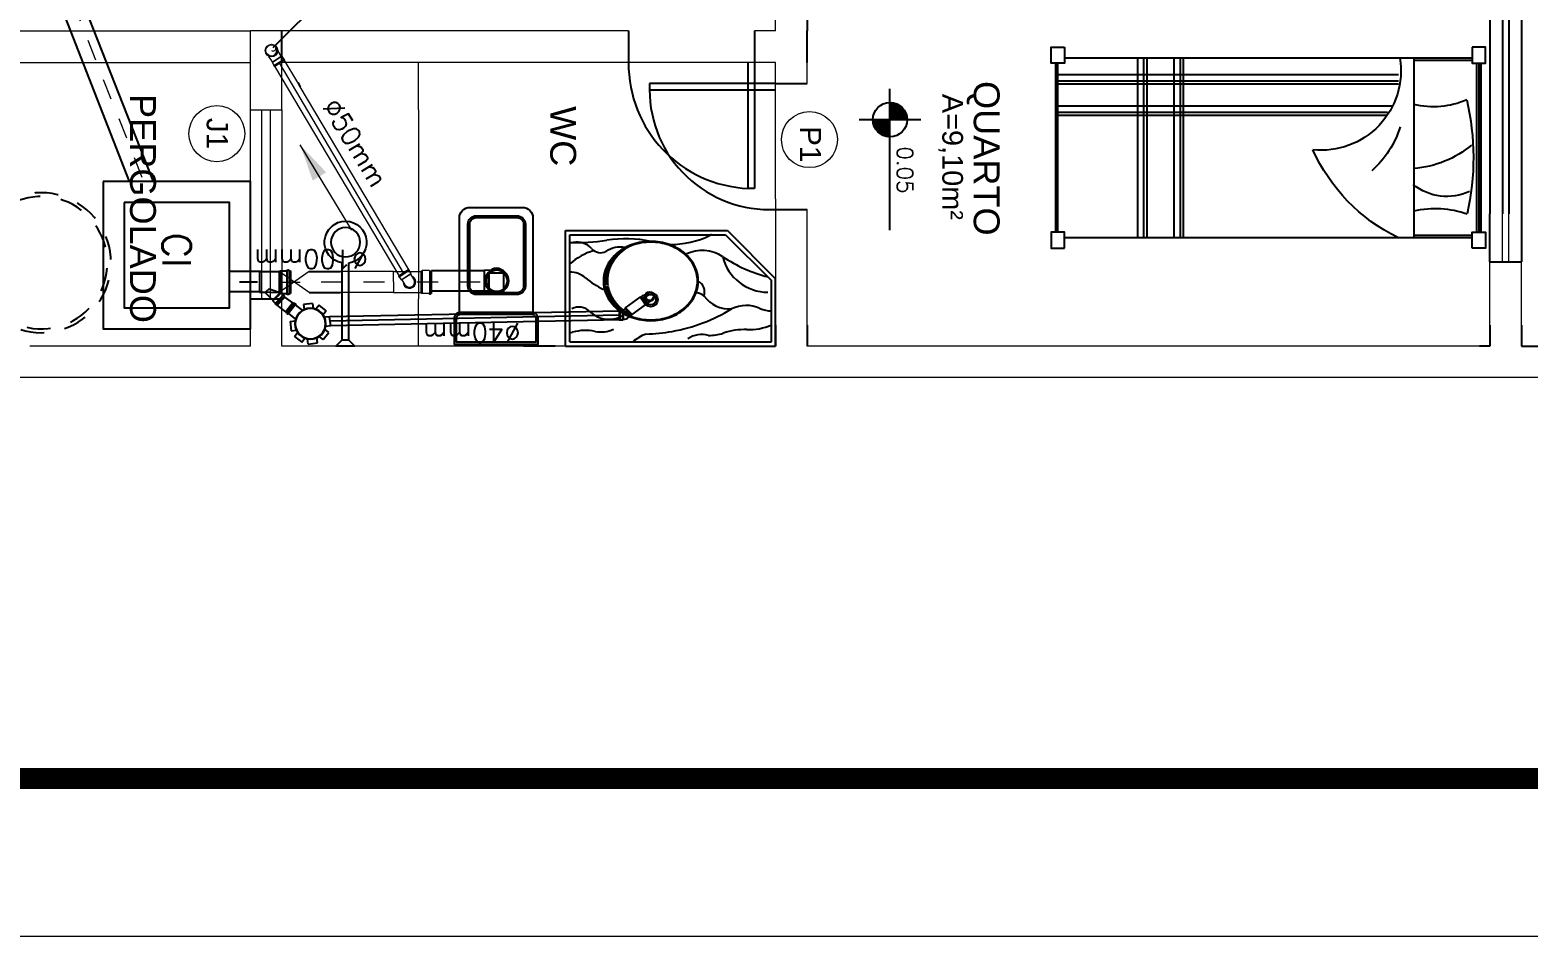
# Model space of a CAD drawing. Header units: millimetres. Extents: x 1345 to 2117, y 1214 to 1365.
# Drawn here: x 1951.92 to 1959.05, y 1251.49 to 1255.8 of the extents above; entities that cross this region are included whole.
import ezdxf
from ezdxf.enums import TextEntityAlignment as Align

# ---------------------------------------------------------------- set-up
doc = ezdxf.new("R2010")
doc.units = ezdxf.units.MM
doc.header["$LTSCALE"] = 0.5
doc.linetypes.add('HIDDEN', pattern=[0.375, 0.25, -0.125])
doc.linetypes.add('HIDDEN2', pattern=[0.1875, 0.125, -0.0625])
for name, color, linetype in [('02', 2, 'Continuous'), ('08', 8, 'Continuous'), ('CONEXAO_ESGOTO', 7, 'Continuous'), ('DETALHE_CONEXAO_EG', 3, 'Continuous'), ('DIVERSOS', 4, 'Continuous'), ('ESQUADRIA', 3, 'Continuous'), ('MOBIL-I', 251, 'Continuous'), ('parede', 2, 'Continuous'), ('PISO', 8, 'Continuous'), ('SIMBOLOS_SANITÁRIO', 4, 'Continuous'), ('TEXTO2', 3, 'Continuous'), ('TUBULAÇÃO_ESGOTO', 6, 'Continuous'), ('TXT_0', 7, 'Continuous')]:
    doc.layers.add(name, color=color, linetype=linetype)
doc.styles.add('ADITIVOCAD', font='ROMANS.shx')
doc.styles.add('ROMANS', font='romans', dxfattribs={"height": 0.1})
doc.styles.add('SANSSERIF', font='sas_____.pfb', dxfattribs={"height": 1})
doc.styles.get("Standard").update_dxf_attribs({"font": 'arial.ttf'})

# ---------------------------------------------------------------- blocks, each defined once
blk = doc.blocks.new('Adc_nivelpl')
h = blk.add_hatch()
h.set_pattern_fill('_U', color=256, scale=0.005, angle=45, style=0, double=1)
h.set_pattern_definition([(45, (-5.8772514, -3.5161936), (-0.003535534, 0.003535534), []), (135, (-5.8772514, -3.5161936), (-0.003535534, -0.003535534), [])])
h.paths.add_polyline_path([(0.1954, -0.0865, 0.414214), (0.0865, -0.1954), (0.1954, -0.1954)])
h.paths.add_polyline_path([(0.1954, -0.1954), (0.1954, -0.3043, 0.414214), (0.3043, -0.1954)])
for p, q in [((0.1954, 0), (0.1954, -0.3908)), ((0.8958, -0.1954), (0, -0.1954))]:
    blk.add_line(p, q)
blk.add_circle((0.1954, -0.1954), 0.1089)
at = {"flags": 8}
blk.add_attdef('NIVEL', (0.3642, -0.1501), '', height=0.1, dxfattribs=at)
blk = doc.blocks.new('CamaSolteiroP_20')
for p, q in [((-37.72, 0), (37.72, 0)), ((-40, -185.91), (-40, -4.09)), ((-39, -30), (-39, -4.09)), ((-37.72, -1), (37.72, -1)), ((-37.72, -2), (37.72, -2)), ((39, -4.09), (39, -30)), ((40, -4.09), (40, -185.91)), ((-40, -30), (40, -30)), ((37.72, -189), (-37.72, -189)), ((37.72, -190), (-37.72, -190))]:
    blk.add_line(p, q)
at = {"color": 8}
for p, q in [((18.56, -39.59), (18.56, -190)), ((28.36, -36.99), (28.36, -190)), ((29.75, -36.99), (29.75, -190)), ((32.55, -36.99), (32.55, -190)), ((14.37, -42.5), (14.37, -190)), ((15.77, -41.86), (15.77, -190)), ((40, -132.93), (-40, -132.93)), ((40, -134.33), (-40, -134.33)), ((40, -137.12), (-40, -137.12)), ((40, -149.24), (-40, -149.24)), ((40, -150.64), (-40, -150.64)), ((40, -153.43), (-40, -153.43))]:
    blk.add_line(p, q, dxfattribs=at)
for points in [[(-44.82, -4.09), (-37.72, -4.09), (-37.72, 1.9), (-44.82, 1.9)], [(44.82, -4.09), (37.72, -4.09), (37.72, 1.9), (44.82, 1.9)], [(-44.82, -185.91), (-37.72, -185.91), (-37.72, -191.9), (-44.82, -191.9)], [(44.82, -185.91), (37.72, -185.91), (37.72, -191.9), (44.82, -191.9)]]:
    blk.add_lwpolyline(points, close=True)
for centre, radius, start, end in [((-4.53, -117.97), 114.44, 76.90553, 102.62157), ((-69.4, -20.59), 42.35, 347.15613, 19.71749), ((54.91, -21.37), 36.66, 156.08622, 193.69625), ((31.92, -2.06), 80.08, 206.0885, 245.81296), ((34.46, -71.38), 35.55, 81.0342, 186.02657)]:
    blk.add_arc(centre, radius, start, end)
for centre, radius, start, end in [((2, -15.4), 23.74, 154.58537, 219.15542), ((35.51, -33.24), 44.85, 139.88355, 175.85278), ((21.8, -77.11), 42.73, 106.91454, 138.56438)]:
    blk.add_arc(centre, radius, start, end, dxfattribs=at)
blk = doc.blocks.new('ADC_CHUVEIRO')
for p, q in [((0, 0.045), (0, -0.045)), ((0.03, 0.015), (0, 0.045)), ((0.395, 0.015), (0.03, 0.015)), ((0.03, -0.015), (0.03, 0.015)), ((0, -0.045), (0.03, -0.015)), ((0.03, -0.015), (0.3953, -0.015))]:
    blk.add_line(p, q)
blk.add_circle((0.494, 0.0009), 0.07)
blk.add_arc((0.494, 0.0009), 0.1, 189.14559, 171.89103)
blk = doc.blocks.new('ADC_VASO_02')
blk.add_lwpolyline([(-0.175, 0.15), (-0.175, 0.6, -0.414214), (-0.125, 0.65), (0.125, 0.65, -0.414214), (0.175, 0.6), (0.175, 0.1496)], format="xyb")
for points in [[(0.1388, 0.2754, -0.414214), (0.0988, 0.2354), (-0.0948, 0.2354, -0.414214), (-0.1348, 0.2754), (-0.1348, 0.5704, -0.414214), (-0.0948, 0.6104), (0.0988, 0.6104, -0.414214), (0.1388, 0.5704)], [(0.1303, 0.2754, -0.414214), (0.0988, 0.2439), (-0.0948, 0.2439, -0.414214), (-0.1263, 0.2754), (-0.1263, 0.5704, -0.414214), (-0.0948, 0.6019), (0.0988, 0.6019, -0.414214), (0.1303, 0.5704)], [(-0.17, 0.15, 0.414214), (-0.2, 0.12), (-0.2, 0), (0.2, 0), (0.2, 0.12, 0.414214), (0.17, 0.15)], [(-0.17, 0.14, 0.414214), (-0.19, 0.12), (-0.19, 0.01), (0.19, 0.01), (0.19, 0.12, 0.414214), (0.17, 0.14)]]:
    blk.add_lwpolyline(points, format="xyb", close=True)
blk.add_lwpolyline([(0.0363, 0.2439), (0.0363, 0.3375), (-0.0344, 0.3375), (-0.0344, 0.2439)])
blk.add_arc((0.0009, 0.3215), 0.0388, 24.39508, 155.60492)
blk = doc.blocks.new('ADC_LAV_05')
for p, q in [((0, 0), (0, 0.55)), ((0, 0.55), (0.7704, 0.55)), ((0.02, 0.53), (0.7621, 0.53)), ((0.02, 0.02), (0.02, 0.53)), ((0.7621, 0.53), (0.98, 0.3123)), ((0.7704, 0.55), (1, 0.3206)), ((0.98, 0.02), (0.98, 0.3123)), ((1, 0), (1, 0.3206)), ((0, 0), (1, 0)), ((0.02, 0.02), (0.98, 0.02))]:
    blk.add_line(p, q)
for points in [[(0.4062, 0.1206, 0.083485), (0.4944, 0.1354, 0.090959), (0.566, 0.1759, 0.104004), (0.6157, 0.239, 0.115577), (0.6322, 0.3095, 0.115577), (0.6157, 0.38, 0.104004), (0.566, 0.443, 0.090959), (0.4944, 0.4835, 0.083485), (0.4062, 0.4983, 0.083485), (0.3179, 0.4835, 0.090959), (0.2463, 0.443, 0.104004), (0.1966, 0.38, 0.115577), (0.1801, 0.3095, 0.115577), (0.1966, 0.239, 0.104004), (0.2463, 0.1759, 0.090959), (0.3179, 0.1354, 0.083485)], [(0.4062, 0.1248, 0.083485), (0.493, 0.1394, 0.090959), (0.5633, 0.1791, 0.104004), (0.6119, 0.2408, 0.115577), (0.628, 0.3095, 0.115577), (0.6119, 0.3781, 0.104004), (0.5633, 0.4398, 0.090959), (0.493, 0.4795, 0.083485), (0.4062, 0.4941, 0.083485), (0.3193, 0.4795, 0.090959), (0.249, 0.4398, 0.104004), (0.2004, 0.3781, 0.115577), (0.1843, 0.3095, 0.115577), (0.2004, 0.2408, 0.104004), (0.249, 0.1791, 0.090959), (0.3193, 0.1394, 0.083485)]]:
    blk.add_lwpolyline(points, format="xyb", close=True)
for radius in [0.0339, 0.025]:
    blk.add_circle((0.4055, 0.2206), radius)
for centre, radius, start, end in [((0.0559, 1.3962), 0.9039, 267.72288, 278.96381), ((0.2875, -0.0718), 0.5823, 78.24015, 98.96381), ((0.4995, 0.9177), 0.4342, 269.32471, 295.89026), ((0.76, 0.3809), 0.1624, 113.36407, 115.89026), ((0.2201, 0.1636), 0.3026, 106.32429, 131.37916), ((0.0552, 0.402), 0.0926, 41.34869, 101.81412), ((0.1665, 0.4999), 0.0556, 221.34869, 297.43179), ((0.2605, 0.3465), 0.1245, 78.9955, 123.33328), ((0.6508, 0.2793), 0.1756, 56.19075, 116.29023), ((1.1381, 1.007), 0.7001, 236.19075, 255.53687), ((0.9639, 0.4778), 0.2217, 193.7216, 269.97147), ((0.0206, 0.2349), 0.1168, 49.93431, 90.27245), ((0.3586, 0.6369), 0.4085, 229.93431, 244.08525), ((0.5983, 0.255), 0.0641, 344.58687, 58.11348), ((0.6184, 0.1896), 0.0639, 49.26609, 86.83356), ((0.7799, 0.3241), 0.1475, 215.71748, 274.18945), ((0.0641, 0.1144), 0.0713, 44.77019, 118.18426), ((0.2056, 0.2549), 0.1281, 224.77019, 306.35818), ((0.363, 0.8774), 0.8206, 280.19218, 301.41073), ((0.8604, 0.032), 0.1609, 66.12599, 115.66265), ((0.9822, 0.3072), 0.1401, 246.12599, 269.11126), ((0.0957, -0.1456), 0.22, 78.10287, 106.38434), ((0.1688, 0.2014), 0.1346, 258.10287, 296.19936), ((0.8511, -0.2259), 0.3042, 87.88345, 109.2677), ((0.8722, 0.3475), 0.2696, 267.88345, 293.56148), ((-0.0155, 0.2328), 0.1744, 281.74996, 286.38434), ((0.4585, -0.1421), 0.2131, 111.00148, 130.47295), ((0.3613, 0.8866), 0.83, 271.43209, 280.19218), ((0.6495, -0.0622), 0.1173, 74.30788, 124.9939), ((0.688, 0.2406), 0.19, 267.94741, 289.2677)]:
    blk.add_arc(centre, radius, start, end)
for points in [[(0.2176, 0.4133), (0.2336, 0.4041), (0.231, 0.4287), (0.2403, 0.4137)], [(0.231, 0.4287), (0.2403, 0.4137), (0.2433, 0.4404), (0.2513, 0.4271)], [(0.2433, 0.4404), (0.2513, 0.4271), (0.2584, 0.4524), (0.2647, 0.4406)], [(0.2584, 0.4524), (0.2647, 0.4406), (0.2777, 0.465), (0.2797, 0.4531)], [(0.2777, 0.465), (0.2797, 0.4531), (0.2886, 0.471), (0.2899, 0.4611)], [(0.2886, 0.471), (0.2899, 0.4611), (0.3035, 0.4779), (0.2965, 0.4664)], [(0.3035, 0.4779), (0.2965, 0.4664), (0.3178, 0.4833), (0.3049, 0.4731)], [(0.1859, 0.352), (0.2075, 0.3406), (0.19, 0.3646), (0.2108, 0.3551)], [(0.19, 0.3646), (0.2108, 0.3551), (0.1966, 0.38), (0.2152, 0.3688)], [(0.1966, 0.38), (0.2152, 0.3688), (0.2049, 0.3949), (0.2213, 0.3828)], [(0.2049, 0.3949), (0.2213, 0.3828), (0.2176, 0.4133), (0.2336, 0.4041)], [(0.1801, 0.311), (0.2052, 0.3059), (0.1808, 0.324), (0.205, 0.3144)], [(0.1806, 0.2975), (0.2057, 0.2976), (0.1801, 0.311), (0.2052, 0.3059)], [(0.1813, 0.2898), (0.2072, 0.2867), (0.1806, 0.2975), (0.2057, 0.2976)], [(0.1808, 0.324), (0.205, 0.3144), (0.1821, 0.3345), (0.2054, 0.3236)], [(0.1847, 0.2717), (0.2109, 0.2698), (0.1816, 0.2882), (0.2076, 0.2844)], [(0.1821, 0.3345), (0.2054, 0.3236), (0.1859, 0.352), (0.2075, 0.3406)], [(0.1894, 0.2561), (0.2133, 0.2622), (0.1847, 0.2717), (0.2109, 0.2698)], [(0.1979, 0.2364), (0.216, 0.2547), (0.1894, 0.2561), (0.2133, 0.2622)], [(0.2064, 0.2215), (0.2209, 0.2436), (0.1979, 0.2364), (0.216, 0.2547)], [(0.2176, 0.2056), (0.222, 0.2413), (0.2064, 0.2215), (0.2209, 0.2436)], [(0.2303, 0.1909), (0.2314, 0.2247), (0.2176, 0.2056), (0.222, 0.2413)], [(0.2433, 0.1785), (0.2403, 0.2118), (0.2303, 0.1909), (0.2314, 0.2247)], [(0.2571, 0.1674), (0.2482, 0.202), (0.2433, 0.1785), (0.2403, 0.2118)], [(0.2632, 0.1631), (0.2567, 0.1927), (0.2571, 0.1674), (0.2482, 0.202)], [(0.2742, 0.156), (0.2627, 0.1868), (0.2632, 0.1631), (0.2567, 0.1927)], [(0.2851, 0.1498), (0.2729, 0.1778), (0.2742, 0.156), (0.2627, 0.1868)], [(0.2956, 0.1445), (0.2839, 0.1687), (0.2851, 0.1498), (0.2729, 0.1778)], [(0.3256, 0.1339), (0.2928, 0.1613), (0.2956, 0.1445), (0.2839, 0.1687)], [(0.2966, 0.144), (0.3256, 0.1339), (0.2964, 0.1441), (0.3254, 0.133)], [(0.2964, 0.1441), (0.3254, 0.133), (0.3256, 0.1339), (0.3279, 0.1322)]]:
    blk.add_solid(points)
blk = doc.blocks.new('ESCADA')
at = {"layer": '08', "linetype": 'HIDDEN'}
for p, q in [((-0.22, 0.91), (-0.22, 0.6222)), ((-0.2, 0.91), (-0.2, 0.6222)), ((0.2, 0.91), (0.2, 0.6222)), ((0.22, 0.91), (0.22, 0.6222)), ((-0.2, 0.7422), (0.2, 0.7422)), ((-0.2, 0.7222), (0.2, 0.7222)), ((-0.22, 0.6222), (-0.2, 0.6222)), ((0.2, 0.6222), (0.22, 0.6222))]:
    blk.add_line(p, q, dxfattribs=at)
for points in [[(-0.21, 0.7222, 1), (-0.21, 0.7422, 1)], [(0.21, 0.7222, -1), (0.21, 0.7422, -1)]]:
    blk.add_lwpolyline(points, format="xyb", close=True, dxfattribs=at)
for centre in [(-0.21, 0.7322), (0.21, 0.7322)]:
    blk.add_circle(centre, 0.0175, dxfattribs=at)
for radius, start, end in [(0.37, 126.48374, 53.51626), (0.35, 128.9448, 51.0552)]:
    blk.add_arc((0, 0.35), radius, start, end, dxfattribs=at)
blk = doc.blocks.new('Ads_egD_cxs150x150x50-p')
for p, q in [((-0.0825, 0.0514), (-0.0514, 0.0825)), ((-0.0514, 0.0825), (-0.0343, 0.0655)), ((-0.022, 0.0947), (-0.022, 0.0706)), ((-0.022, 0.0947), (0.022, 0.0947)), ((0.022, 0.0947), (0.022, 0.0706)), ((0.0514, 0.0825), (0.0343, 0.0655)), ((0.0514, 0.0825), (0.0825, 0.0514)), ((-0.0947, 0.022), (-0.0706, 0.022)), ((-0.0947, -0.022), (-0.0947, 0.022)), ((-0.0825, 0.0514), (-0.0655, 0.0343)), ((0.0825, 0.0514), (0.0655, 0.0343)), ((0.1124, 0.0268), (0.069, 0.0268)), ((0.1124, 0.0287), (0.1124, -0.0287)), ((0.1175, 0.0312), (0.1148, 0.0312)), ((0.12, 0.0287), (0.12, -0.0287)), ((0.1269, 0.0268), (0.12, 0.0268)), ((0.1269, 0.0268), (0.1269, -0.0268)), ((-0.0947, -0.022), (-0.0706, -0.022)), ((-0.0825, -0.0514), (-0.0655, -0.0343)), ((-0.0514, -0.0825), (-0.0825, -0.0514)), ((-0.0514, -0.0825), (-0.0343, -0.0655)), ((-0.022, -0.0947), (-0.022, -0.0706)), ((0.022, -0.0947), (0.022, -0.0706)), ((0.0514, -0.0825), (0.0343, -0.0655)), ((0.0825, -0.0514), (0.0514, -0.0825)), ((0.0825, -0.0514), (0.0655, -0.0343)), ((0.1124, -0.0268), (0.069, -0.0268)), ((0.1175, -0.0312), (0.1148, -0.0312)), ((0.1269, -0.0268), (0.12, -0.0268)), ((0.022, -0.0947), (-0.022, -0.0947))]:
    blk.add_line(p, q)
for radius in [0.074, 0.072]:
    blk.add_circle((0, 0), radius)
for centre, start, end in [((0.1148, 0.0287), 90, 180), ((0.1175, 0.0287), 360, 90), ((0.1148, -0.0287), 180, 270), ((0.1175, -0.0287), 270, 0)]:
    blk.add_arc(centre, 0.00245, start, end)
blk = doc.blocks.new('Ads_egD_js100x50-p')
for p, q in [((0.0823, 0.0498), (-0.0125, 0.0498)), ((-0.0125, 0.0498), (-0.0125, -0.0498)), ((0.087, 0.0535), (0.0823, 0.0498)), ((0.0823, 0.0498), (0.0823, -0.05)), ((0.087, 0.0535), (0.087, -0.0517)), ((0.087, 0.0535), (0.1174, 0.0535)), ((0.1174, 0.0532), (0.1174, -0.0532)), ((0.1207, 0.0565), (0.1266, 0.0565)), ((0.1298, 0.0535), (0.1361, 0.0535)), ((0.1298, 0.0532), (0.1298, -0.0532)), ((0.1361, 0.0535), (0.1361, -0.0535)), ((0.0147, -0.0498), (-0.0125, -0.0498)), ((0.0147, -0.0498), (0.0279, -0.0365)), ((0.0511, -0.0862), (0.0147, -0.0498)), ((0.0937, -0.0541), (0.038, -0.0342)), ((0.0859, -0.0513), (0.0511, -0.0862)), ((0.0887, -0.0523), (0.0515, -0.0895)), ((0.0626, -0.1008), (0.1008, -0.0626)), ((0.068, -0.1062), (0.1062, -0.068)), ((0.0712, -0.1092), (0.1092, -0.0712)), ((0.1007, -0.0627), (0.0939, -0.056)), ((0.095, -0.0535), (0.1174, -0.0535)), ((0.1062, -0.0649), (0.1039, -0.0626)), ((0.1092, -0.0712), (0.1061, -0.0681)), ((0.1207, -0.0565), (0.1266, -0.0565)), ((0.1298, -0.0535), (0.1361, -0.0535)), ((0.0511, -0.0862), (0.0515, -0.0895)), ((0.0627, -0.1007), (0.0515, -0.0895)), ((0.0649, -0.1062), (0.0626, -0.1039)), ((0.0712, -0.1092), (0.0681, -0.1061))]:
    blk.add_line(p, q)
for centre, radius, start, end in [((0.1207, 0.0532), 0.00327, 90, 180), ((0.1266, 0.0532), 0.00327, 360, 90), ((0.0348, -0.0433), 0.00967, 70.34193, 135.13648), ((0.095, -0.0549), 0.00147, 90, 225), ((0.1023, -0.0641), 0.00219, 45, 135), ((0.1046, -0.0664), 0.00219, 315, 45), ((0.1207, -0.0532), 0.00327, 180, 270), ((0.1266, -0.0532), 0.00327, 270, 0), ((0.0641, -0.1023), 0.00219, 135, 225), ((0.0664, -0.1046), 0.00219, 225, 315)]:
    blk.add_arc(centre, radius, start, end)
blk = doc.blocks.new('Ads_egD_90j100-s')
for p, q in [((0.0267, 0.0498), (0.0588, 0.0498)), ((0.0588, -0.0498), (0.0588, 0.0498)), ((0.0267, -0.0498), (0.0588, -0.0498))]:
    blk.add_line(p, q)
for radius in [0.0565, 0.05]:
    blk.add_circle((0, 0), radius)
blk = doc.blocks.new('B')
at = {"layer": 'SIMBOLOS_SANITÁRIO'}
for points in [[(1659.0596, 1303.2839), (1659.7596, 1303.2839), (1659.7596, 1303.9839), (1659.0596, 1303.9839)], [(1659.1596, 1303.3839), (1659.6596, 1303.3839), (1659.6596, 1303.8839), (1659.1596, 1303.8839)]]:
    blk.add_lwpolyline(points, close=True, dxfattribs=at)
at = {"layer": 'SIMBOLOS_SANITÁRIO', "style": 'ROMANS'}
blk.add_text('CI', height=0.135, dxfattribs=at).set_placement((1659.3018, 1303.5652))
blk = doc.blocks.new('Adh_BalaoAf')
for p, q in [((0, 0), (0.65, 0)), ((1.8, 0), (1.15, 0))]:
    blk.add_line(p, q)
blk.add_circle((0.9, 0), 0.25)
blk = doc.blocks.new('Ads_egD_45j40-p')
for p, q in [((-0.0321, -0.0005), (-0.0302, 0.0001)), ((-0.0302, 0.0001), (-0.0214, 0.0088)), ((0.0001, -0.0302), (-0.0302, 0.0001)), ((0.0088, -0.0214), (-0.0214, 0.0088)), ((-0.0214, 0.0088), (-0.0197, 0.0088)), ((-0.0197, 0.0088), (0.0077, -0.0185)), ((0.0088, 0.0214), (0.0077, 0.0202)), ((0.0077, -0.0185), (0.0077, 0.0202)), ((0.0216, 0.0214), (0.0088, 0.0214)), ((0.0088, 0.0214), (0.0088, -0.0214)), ((0.023, 0.0223), (0.0216, 0.0214)), ((0.0216, 0.0214), (0.0216, -0.0214)), ((0.0269, 0.0223), (0.023, 0.0223)), ((0.023, 0.0223), (0.023, -0.0223)), ((0.0269, -0.0223), (0.0269, 0.0223)), ((-0.0349, -0.0033), (-0.0321, -0.0005)), ((-0.0033, -0.0349), (-0.0349, -0.0033)), ((-0.0005, -0.0321), (-0.0321, -0.0005)), ((-0.0033, -0.0349), (-0.0005, -0.0321)), ((-0.0005, -0.0321), (0.0001, -0.0302)), ((0.0001, -0.0302), (0.0088, -0.0214)), ((0.0077, -0.0185), (0.0088, -0.0214)), ((0.0216, -0.0214), (0.0088, -0.0214)), ((0.023, -0.0223), (0.0216, -0.0214)), ((0.0269, -0.0223), (0.023, -0.0223))]:
    blk.add_line(p, q)
blk.add_arc((0.0151, -0.0364), 0.0572, 97.41677, 127.58323)
blk = doc.blocks.new('Ads_egD_90j40-s')
for p, q in [((0.0096, 0.0202), (0.0174, 0.0202)), ((0.0191, 0.0214), (0.0174, 0.0202)), ((0.0174, 0.0202), (0.0174, 0.014)), ((0.0191, 0.0124), (0.0191, 0.0214)), ((0.0323, 0.0214), (0.0191, 0.0214)), ((0.0343, 0.0223), (0.0323, 0.0214)), ((0.0323, 0.0214), (0.0323, -0.0214)), ((0.0382, 0.0223), (0.0343, 0.0223)), ((0.0343, 0.0223), (0.0343, -0.0223)), ((0.0382, 0.0223), (0.0382, -0.0223)), ((0.0096, -0.0202), (0.0174, -0.0202)), ((0.0174, -0.0202), (0.0174, -0.014)), ((0.0191, -0.0214), (0.0174, -0.0202)), ((0.0191, -0.0124), (0.0191, -0.0214)), ((0.0323, -0.0214), (0.0191, -0.0214)), ((0.0343, -0.0223), (0.0323, -0.0214)), ((0.0382, -0.0223), (0.0343, -0.0223))]:
    blk.add_line(p, q)
for radius in [0.0223, 0.0184]:
    blk.add_circle((0, 0), radius)

msp = doc.modelspace()

# ---------------------------------------------------------------- linework, layer by layer
at = {"color": 6, "linetype": 'ByBlock'}
for p, q in [((1950.4673, 1260.032), (1952.3953, 1255.0829)), ((1950.5611, 1260.032), (1952.5094, 1255.0829)), ((1953.198, 1255.554), (1953.21, 1255.5338)), ((1953.0276, 1254.6554), (1952.8726, 1254.6554)), ((1953.0067, 1254.6049), (1952.9204, 1254.6047)), ((1953.0276, 1254.6554), (1953.1103, 1254.6554)), ((1953.2526, 1254.6554), (1953.4012, 1254.6554)), ((1953.8345, 1254.66), (1954.085, 1254.66)), ((1954.085, 1254.66), (1954.0847, 1254.5709)), ((1953.0276, 1254.5577), (1952.8726, 1254.5577)), ((1953.0276, 1254.5577), (1953.1103, 1254.5554)), ((1953.1749, 1254.5058), (1953.1373, 1254.5331)), ((1953.2526, 1254.5554), (1953.4012, 1254.5554)), ((1954.0847, 1254.5611), (1953.8345, 1254.5611)), ((1954.7581, 1254.4814), (1954.8284, 1254.5325)), ((1953.1419, 1254.4636), (1953.0994, 1254.4951)), ((1954.7318, 1254.4662), (1953.3496, 1254.4398)), ((1954.7897, 1254.4498), (1954.854, 1254.4959)), ((1954.7279, 1254.4466), (1953.3523, 1254.4179)), ((1954.7299, 1254.4242), (1953.355, 1254.3961))]:
    msp.add_line(p, q, dxfattribs=at)
at = {"color": 8, "linetype": 'ByBlock'}
for p, q in [((1955.6226, 1257.1003), (1955.6226, 1255.8003)), ((1958.8726, 1256.5303), (1958.8726, 1254.9303)), ((1958.9326, 1256.5303), (1958.9326, 1254.9303)), ((1958.9626, 1256.5303), (1958.9626, 1254.9303)), ((1959.0226, 1256.5303), (1959.0226, 1254.9303)), ((1953.1226, 1255.6503), (1953.1226, 1255.8003)), ((1954.7726, 1255.8003), (1954.7726, 1255.6503)), ((1955.3726, 1255.8003), (1955.3726, 1255.6503)), ((1955.6226, 1255.6503), (1955.6226, 1255.8003)), ((1955.3426, 1255.0503), (1955.3426, 1255.6503)), ((1955.3726, 1255.6503), (1955.3726, 1255.0503)), ((1955.4726, 1255.5503), (1954.8726, 1255.5503)), ((1954.8726, 1255.5503), (1954.8726, 1255.5203)), ((1955.4726, 1255.5503), (1955.6226, 1255.5503)), ((1954.8726, 1255.5203), (1955.4726, 1255.5203)), ((1955.3726, 1255.0503), (1955.3426, 1255.0503)), ((1955.4726, 1254.9503), (1955.6226, 1254.9503)), ((1958.8726, 1254.7003), (1958.8726, 1254.9303)), ((1959.0226, 1254.9303), (1959.0226, 1254.7003)), ((1958.8726, 1254.7003), (1959.0226, 1254.7003)), ((1952.9726, 1254.5253), (1953.1226, 1254.5253)), ((1955.4726, 1254.4003), (1955.4726, 1254.3003)), ((1955.6226, 1254.4003), (1955.6226, 1254.3003)), ((1958.8726, 1254.4003), (1958.8726, 1254.3003)), ((1959.0226, 1254.4003), (1959.0226, 1254.3003)), ((1954.4226, 1254.3003), (1954.2726, 1254.3003)), ((1954.8126, 1254.3003), (1955.4726, 1254.3003)), ((1958.8726, 1254.3003), (1958.8226, 1254.3003)), ((1959.0226, 1254.3003), (1959.4226, 1254.3003))]:
    msp.add_line(p, q, dxfattribs=at)
for centre, radius, start, end in [((1955.3682, 1255.6455), 0.5957, 179.52997, 267.53243), ((1955.4433, 1255.5203), 0.5707, 180, 272.9376)]:
    msp.add_arc(centre, radius, start, end, dxfattribs=at)
at = {"layer": '02', "color": 8, "lineweight": 18}
for p, q in [((1955.4726, 1255.8003), (1955.4726, 1257.1903)), ((1952.9726, 1254.3003), (1951.9226, 1254.3003)), ((1954.2726, 1254.3003), (1953.1226, 1254.3003)), ((1954.8126, 1254.3003), (1954.4226, 1254.3003))]:
    msp.add_line(p, q, dxfattribs=at)
at = {"layer": '02', "lineweight": 18}
msp.add_lwpolyline([(1932.0462, 1251.492), (1993.2462, 1251.492), (1993.2462, 1296.042), (1932.0462, 1296.042)], close=True, dxfattribs=at)
at = {"layer": '02', "lineweight": 18, "const_width": 0.1}
msp.add_lwpolyline([(1932.7962, 1252.242), (1992.4962, 1252.242), (1992.4962, 1295.292), (1932.7962, 1295.292)], close=True, dxfattribs=at)
at = {"layer": 'CONEXAO_ESGOTO', "lineweight": 18}
msp.add_line((1953.4563, 1254.8525), (1953.2098, 1255.258), dxfattribs=at)
msp.add_solid([(1953.2098, 1255.258), (1953.2692, 1255.088), (1953.3333, 1255.127)], dxfattribs=at)
at = {"layer": 'DETALHE_CONEXAO_EG', "lineweight": 18}
for p, q in [((1953.0779, 1255.6529), (1953.061, 1255.6791)), ((1953.1234, 1255.6793), (1953.0772, 1255.6495)), ((1953.0779, 1255.6529), (1953.1199, 1255.6801)), ((1953.1329, 1255.6646), (1953.0866, 1255.6348)), ((1953.1199, 1255.6801), (1953.103, 1255.7062)), ((1953.1199, 1255.6801), (1953.1234, 1255.6793)), ((1953.1329, 1255.6646), (1953.1234, 1255.6793)), ((1953.1348, 1255.666), (1953.1327, 1255.6646)), ((1953.1361, 1255.6639), (1953.1348, 1255.666)), ((1953.0779, 1255.6529), (1953.0772, 1255.6495)), ((1953.0866, 1255.6348), (1953.0772, 1255.6495)), ((1953.0844, 1255.6334), (1953.0865, 1255.6348)), ((1953.0857, 1255.6313), (1953.0844, 1255.6334)), ((1953.0878, 1255.6327), (1953.0857, 1255.6313)), ((1953.0892, 1255.6306), (1953.0878, 1255.6327)), ((1953.0892, 1255.6306), (1953.0878, 1255.6327)), ((1953.1342, 1255.6625), (1953.088, 1255.6327)), ((1953.1356, 1255.6604), (1953.0894, 1255.6306)), ((1953.134, 1255.6625), (1953.1361, 1255.6639)), ((1953.1354, 1255.6604), (1953.134, 1255.6625)), ((1953.6544, 1254.6547), (1953.7845, 1254.655)), ((1953.6544, 1254.6057), (1953.6544, 1254.6547)), ((1953.6544, 1254.6057), (1953.6544, 1254.5551)), ((1953.6795, 1254.6322), (1953.6774, 1254.6309)), ((1953.6774, 1254.6309), (1953.6787, 1254.6288)), ((1953.6781, 1254.6343), (1953.7243, 1254.6641)), ((1953.6781, 1254.6343), (1953.6795, 1254.6322)), ((1953.6787, 1254.6288), (1953.6808, 1254.6301)), ((1953.6795, 1254.6322), (1953.7257, 1254.662)), ((1953.6808, 1254.6301), (1953.727, 1254.6599)), ((1953.6808, 1254.6301), (1953.6903, 1254.6154)), ((1953.6903, 1254.6154), (1953.7365, 1254.6452)), ((1953.6938, 1254.6147), (1953.6903, 1254.6154)), ((1953.7358, 1254.6418), (1953.6938, 1254.6147)), ((1953.6938, 1254.6147), (1953.7085, 1254.5919)), ((1953.7243, 1254.6641), (1953.7257, 1254.662)), ((1953.7243, 1254.6641), (1953.7257, 1254.662)), ((1953.7257, 1254.662), (1953.7278, 1254.6634)), ((1953.7291, 1254.6613), (1953.727, 1254.6599)), ((1953.727, 1254.6599), (1953.7365, 1254.6452)), ((1953.7278, 1254.6634), (1953.7291, 1254.6613)), ((1953.7358, 1254.6418), (1953.7365, 1254.6452)), ((1953.7505, 1254.619), (1953.7358, 1254.6418)), ((1953.7845, 1254.655), (1953.7895, 1254.66)), ((1953.7845, 1254.655), (1953.7845, 1254.555)), ((1953.7895, 1254.66), (1953.7895, 1254.55)), ((1953.8245, 1254.66), (1953.7895, 1254.66)), ((1953.8245, 1254.66), (1953.8245, 1254.55)), ((1953.8295, 1254.66), (1953.8295, 1254.55)), ((1953.8345, 1254.66), (1953.8345, 1254.55)), ((1953.6544, 1254.5551), (1953.7845, 1254.555)), ((1953.7845, 1254.555), (1953.7895, 1254.55)), ((1953.8245, 1254.55), (1953.7895, 1254.55)), ((1953.8245, 1254.545), (1953.8245, 1254.55)), ((1953.8295, 1254.545), (1953.8245, 1254.545)), ((1953.8345, 1254.55), (1953.8295, 1254.55)), ((1953.8295, 1254.55), (1953.8295, 1254.545)), ((1953.8345, 1254.55), (1953.8295, 1254.55))]:
    msp.add_line(p, q, dxfattribs=at)
for radius in [0.03, 0.0275]:
    msp.add_circle((1953.0731, 1255.7065), radius, dxfattribs=at)
for centre, radius, start, end in [((1953.0731, 1255.7065), 0.025, 212.8451, 32.84109), ((1953.0805, 1255.718), 0.0137, 236.87054, 8.81818), ((1953.7295, 1254.6054), 0.03, 179.28205, 66.39667), ((1953.7295, 1254.6054), 0.0275, 188.21938, 57.45933), ((1953.7295, 1254.6054), 0.025, 212.83936, 32.83936)]:
    msp.add_arc(centre, radius, start, end, dxfattribs=at)
at = {"layer": 'DIVERSOS', "color": 8, "lineweight": 18}
for p, q in [((1952.9726, 1254.5253), (1952.9726, 1255.4253)), ((1953.1226, 1255.4253), (1953.1226, 1254.5253)), ((1953.7726, 1255.4253), (1953.7726, 1254.5253))]:
    msp.add_line(p, q, dxfattribs=at)
at = {"layer": 'ESQUADRIA', "color": 8, "lineweight": 18}
for p, q in [((1953.0276, 1254.5253), (1953.0276, 1255.4253)), ((1953.0676, 1254.5253), (1953.0676, 1255.4253))]:
    msp.add_line(p, q, dxfattribs=at)
at = {"layer": 'parede', "color": 8, "lineweight": 18}
for p, q in [((1952.9726, 1255.4253), (1952.9726, 1255.8003)), ((1954.7726, 1255.8003), (1952.9726, 1255.8003)), ((1955.4726, 1255.8003), (1955.3726, 1255.8003)), ((1953.1226, 1255.4253), (1953.1226, 1255.6503)), ((1955.4726, 1255.6503), (1953.1226, 1255.6503)), ((1953.7726, 1255.4253), (1953.7726, 1255.6503)), ((1955.4726, 1255.0003), (1955.4726, 1255.6503)), ((1955.4726, 1255.0003), (1955.4726, 1255.6503)), ((1955.6226, 1255.5503), (1955.6226, 1255.6503)), ((1952.9726, 1255.4253), (1953.1226, 1255.4253)), ((1952.9726, 1254.3003), (1952.9726, 1254.5253)), ((1953.1226, 1254.3003), (1953.1226, 1254.5253)), ((1953.7726, 1254.3003), (1953.7726, 1254.5253)), ((1958.8226, 1254.3003), (1955.6226, 1254.3003)), ((1959.4226, 1254.3003), (1959.0226, 1254.3003)), ((1962.1226, 1254.1503), (1937.1226, 1254.1503))]:
    msp.add_line(p, q, dxfattribs=at)
at = {"layer": 'PISO', "color": 8, "lineweight": 18}
for p, q in [((1951.8226, 1255.8003), (1952.9726, 1255.8003)), ((1951.8226, 1255.6503), (1952.9726, 1255.6503)), ((1955.4726, 1255.0003), (1955.4726, 1254.4003)), ((1955.6226, 1254.4003), (1955.6226, 1254.9503)), ((1958.9326, 1254.7003), (1958.9326, 1254.9303)), ((1958.9626, 1254.7003), (1958.9626, 1254.9303)), ((1958.8726, 1254.4003), (1958.8726, 1254.7003)), ((1959.0226, 1254.4003), (1959.0226, 1254.7003))]:
    msp.add_line(p, q, dxfattribs=at)
at = {"layer": 'PISO', "lineweight": 18}
for centre in [(1952.8129, 1255.3111), (1955.6338, 1255.283)]:
    msp.add_circle(centre, 0.1333, dxfattribs=at)
at = {"layer": 'TUBULAÇÃO_ESGOTO', "linetype": 'HIDDEN2', "lineweight": 18}
for p, q in [((1950.5042, 1260.032), (1952.4651, 1255.0829)), ((1953.1103, 1254.605), (1953.6851, 1254.6054)), ((1954.0668, 1254.605), (1953.6989, 1254.6049))]:
    msp.add_line(p, q, dxfattribs=at)
at = {"layer": 'TUBULAÇÃO_ESGOTO', "lineweight": 18}
for p, q in [((1953.7012, 1254.6492), (1953.1111, 1255.6476)), ((1953.2526, 1254.6554), (1953.1103, 1254.5554)), ((1953.2526, 1254.5554), (1953.1103, 1254.6554)), ((1953.6544, 1254.6554), (1953.4012, 1254.6554)), ((1953.6544, 1254.5554), (1953.4012, 1254.5554))]:
    msp.add_line(p, q, dxfattribs=at)
for points in [[(1953.198, 1255.554), (1953.1336, 1255.6622), (1953.0874, 1255.6324), (1953.679, 1254.6366), (1953.7234, 1254.6619)], [(1953.7291, 1254.6613), (1953.21, 1255.5338)]]:
    msp.add_lwpolyline(points, dxfattribs=at)

# ---------------------------------------------------------------- block references
at = {"layer": '08', "lineweight": 18, "xscale": 0.9, "yscale": 0.9, "zscale": 0.9, "rotation": 89.99999999999997}
msp.add_blockref('ESCADA', (1952.2916, 1254.6968), dxfattribs=at)
at = {"layer": 'DETALHE_CONEXAO_EG', "lineweight": 18, "xscale": -1}
for name, p, rotation in [('Ads_egD_90j100-s', (1954.1458, 1254.6107), 359.8454543182049), ('Ads_egD_cxs150x150x50-p', (1953.2583, 1254.4065), 321.9446111457196)]:
    msp.add_blockref(name, p, dxfattribs=dict(at, rotation=rotation))
at = {"layer": 'DETALHE_CONEXAO_EG', "lineweight": 18}
for name, p, rotation in [('Ads_egD_js100x50-p', (1953.028, 1254.6042), 0.08915672953138175), ('Ads_egD_90j40-s', (1954.8725, 1254.5361), 214.9692554339364), ('Ads_egD_45j40-p', (1954.7549, 1254.4465), 179.9634553052296)]:
    msp.add_blockref(name, p, dxfattribs=dict(at, rotation=rotation))
at = {"layer": 'DIVERSOS', "lineweight": 18}
for name, p, rotation in [('Adh_BalaoAf', (1953.0803, 1255.7208), 45.00000000000462), ('B', (648.9887, 2914.1424), 270)]:
    msp.add_blockref(name, p, dxfattribs=dict(at, rotation=rotation))
at = {"layer": 'MOBIL-I', "lineweight": 18, "xscale": -0.01066999999966356, "yscale": 0.01067000000011831, "zscale": 0.01067, "rotation": 270.0000022437301}
msp.add_blockref('CamaSolteiroP_20', (1958.8316, 1255.244), dxfattribs=at)
at = {"layer": 'MOBIL-I', "lineweight": 18}
for name, p in [('ADC_VASO_02', (1954.1427, 1254.3099)), ('ADC_LAV_05', (1954.4726, 1254.3003))]:
    msp.add_blockref(name, p, dxfattribs=at)
at = {"layer": 'MOBIL-I', "lineweight": 18, "xscale": -1, "rotation": 270}
msp.add_blockref('ADC_CHUVEIRO', (1953.4247, 1254.3003), dxfattribs=at)
at = {"layer": 'TXT_0', "lineweight": 18}
ref = msp.add_blockref('Adc_nivelpl', (1956.1637, 1255.524), dxfattribs=dict(at, xscale=0.75, yscale=0.75, zscale=0.75, rotation=270))
ref.add_attrib('NIVEL', '0.05', (1956.0512, 1255.2509), dxfattribs={"height": 0.075, "rotation": 270, "style": 'ADITIVOCAD', "flags": 8})

# ---------------------------------------------------------------- texts
at = {"layer": 'CONEXAO_ESGOTO', "lineweight": 18, "style": 'ROMANS'}
for s, rotation, p in [(' %%C50mm', 301.30068, (1953.4167, 1255.2698)), (' %%C100mm', 179.94948, (1953.2936, 1254.7589)), (' %%C40mm', 179.94948, (1954.0576, 1254.4089))]:
    msp.add_text(s, height=0.09, rotation=rotation, dxfattribs=at).set_placement(p, align=Align.CENTER)
at = {"layer": 'DIVERSOS', "lineweight": 18, "char_height": 0.10106, "width": 0.373078, "attachment_point": 1, "rotation": 270}
for s, insert in [('{\\C3;J1}', (1952.8654, 1255.3864)), ('{\\C3;P1}', (1955.6893, 1255.3471))]:
    msp.add_mtext(s, dxfattribs=dict(at, insert=insert))
at = {"layer": 'TEXTO2', "color": 8, "lineweight": 18, "style": 'SANSSERIF'}
for s, p in [('QUARTO', (1956.4158, 1255.5616)), ('PERGOLADO', (1952.3998, 1255.4997)), ('WC', (1954.4, 1255.4423))]:
    msp.add_text(s, height=0.12312, rotation=270, dxfattribs=at).set_placement(p)
at = {"layer": 'TXT_0', "lineweight": 18, "style": 'SANSSERIF'}
msp.add_text('A=9,10m²', height=0.0985, rotation=270, dxfattribs=at).set_placement((1956.2661, 1255.5007))

doc.saveas('drawing.dxf')
